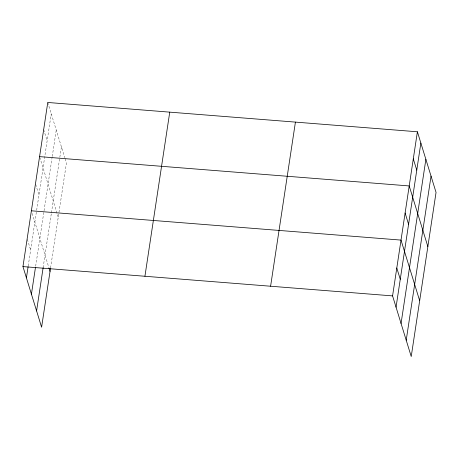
<?xml version="1.0" encoding="UTF-8"?>
<svg xmlns="http://www.w3.org/2000/svg" width="459" height="459" viewBox="0 0 459 459"><rect width="100%" height="100%" fill="white"/><g stroke="black" fill="none" stroke-linecap="round" stroke-linejoin="round"><path stroke-width="0.34" stroke-dasharray="2.29 1.72" d="M28.211 266.013L36.536 210.956M36.645 210.262L51.242 113.746M35.647 266.254L52.154 157.116M52.257 156.421L56.25 130.035M43.129 267.689L51.333 213.469M51.437 212.775L61.414 146.811M50.565 267.947L66.423 163.1L64.96 158.349M47.77 102.472L64.753 157.672M43.674 129.553L47.145 140.827M39.784 157.299L58.23 217.262M35.687 184.375L38.952 194.989M32.205 213.446L48.786 267.35M27.374 239.357L30.638 249.966"/><path stroke-width="0.69" d="M50.461 268.641L41.603 327.221L22.95 266.593L47.77 102.472L417.397 131.779L436.05 192.407L411.23 356.528L392.577 295.9L417.397 131.779M26.415 277.867L28.108 266.708M31.43 294.156L35.435 267.649M36.588 310.932L43.129 267.689M144.929 276.266L169.75 112.145M270.598 286.232L295.424 122.105M396.048 307.174L420.869 143.053M401.057 323.463L425.877 159.342M406.215 340.239L431.041 176.118M39.583 156.634L409.21 185.941L427.857 246.563M31.39 210.796L401.017 240.097L419.669 300.725M22.95 266.593L392.577 295.9M413.301 158.86L416.772 170.134M405.113 213.022L408.579 224.29M396.794 267.999L400.265 279.273M48.998 268.027L50.042 271.418"/></g></svg>
